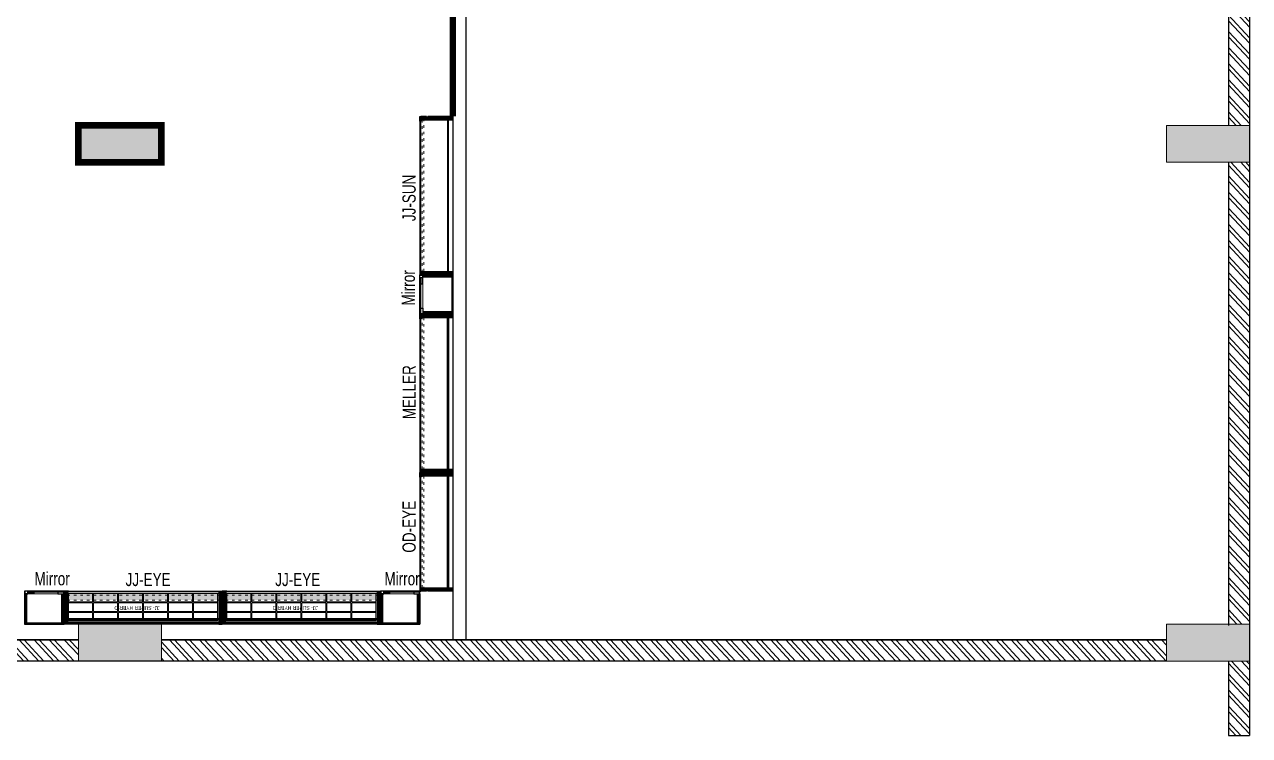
# Model space of a CAD drawing. Header units: feet. Extents: x 3182276 to 3200053, y -5471747 to -5457952.
# Drawn here: x 3190759 to 3200053, y -5470692 to -5465300 of the extents above; entities that cross this region are included whole.
import ezdxf

# ---------------------------------------------------------------- set-up
doc = ezdxf.new("R2010")
doc.units = ezdxf.units.FT
doc.header["$LTSCALE"] = 33
doc.header["$MEASUREMENT"] = 0
doc.linetypes.add('ACAD_ISO03W100', pattern=[30, 12, -18])
doc.layers.add('A-WALL', color=1, linetype='Continuous')
for name, color, linetype, lineweight in [('Column', 243, 'Continuous', 9), ('LENS_DIMENSION', 193, 'Continuous', 0), ('LENS_PARTITION', 21, 'Continuous', 25), ('LENS_TEXT', 31, 'Continuous', 5), ('LK-FF&E WALL', 1, 'Continuous', 9), ('LK-MIRROR', 133, 'Continuous', 13), ('LN-ELEVATION-1', 81, 'Continuous', 25), ('LN-ELEVATION-2', 103, 'Continuous', 20), ('LN-ELEVATION-3', 125, 'Continuous', 18), ('LN-ELEVATION-4', 145, 'Continuous', 13), ('LN-ELEVATION-5', 167, 'Continuous', 5), ('LN-HATCH', 251, 'Continuous', 0), ('PLANO-TXT', 252, 'Continuous', 5)]:
    doc.layers.add(name, color=color, linetype=linetype, lineweight=lineweight)
doc.styles.add('LK TXT', font='GILC____.TTF', dxfattribs={"height": 100})
doc.styles.get("Standard").update_dxf_attribs({"font": 'GILC____.TTF'})
pattern_1 = [(133.11, (-3079692.22, 5460446.834), (-60.7760807, -56.89315), []), (133.11, (-3079690.93, 5460486.06), (-60.7760807, -56.89315), [])]
pattern_2 = [(45, (4208834.247, 1706614.74), (-4.4901280605, 4.4901280605), [])]
pattern_3 = [(45, (4209134.247, 1706614.74), (-4.4901280605, 4.4901280605), [])]

# ---------------------------------------------------------------- blocks, each defined once
blk = doc.blocks.new('A$C4f5c871c')
at = {"layer": 'Column'}
h = blk.add_hatch(color=8, dxfattribs=at)
h.dxf.hatch_style = 1
h.paths.add_polyline_path([(0, 844.9), (-630, 844.9), (-630, 564.9), (0, 564.9)])
h.paths.add_polyline_path([(-8255, 844.9), (-8885, 844.9), (-8885, 564.9), (-8255, 564.9)])
h.paths.add_polyline_path([(-12322, 844.9), (-12812, 844.9), (-12812, 564.9), (-12322, 564.9)])
h.paths.add_polyline_path([(-14484.7, 4626.9), (-15076.7, 4626.9), (-15076.7, 4346.9), (-14484.7, 4346.9)])
h.paths.add_polyline_path([(-8255, 4626.9), (-8885, 4626.9), (-8885, 4346.9), (-8255, 4346.9), (-8255, 4352.7)])
h.paths.add_polyline_path([(0, 4626.9), (-630, 4626.9), (-630, 4346.9), (0, 4346.9)])
h.paths.add_polyline_path([(0, 8561.9), (-460, 8561.9), (-460, 8211.9), (0, 8211.9)])
h.paths.add_polyline_path([(-3964, 8491.9), (-4444, 8491.9), (-4444, 8211.9), (-3964, 8211.9)])
h.paths.add_polyline_path([(-3964, 8561.9), (-4444, 8561.9), (-4444, 8491.9), (-3964, 8491.9)])
h.paths.add_polyline_path([(-8255, 8491.9), (-8885, 8491.9), (-8885, 8211.9), (-8255, 8211.9)])
h.paths.add_polyline_path([(-14484.7, 8491.9), (-15076.7, 8491.9), (-15076.7, 8211.9), (-14484.7, 8211.9)])
h.paths.add_polyline_path([(-14484.7, 11664.9), (-15076.7, 11664.9), (-15076.7, 11384.9), (-14484.7, 11384.9)])
h.paths.add_polyline_path([(-8255, 11679), (-8885, 11679), (-8885, 11664.9), (-8885, 11399), (-8255, 11399)])
at = {"layer": 'LN-HATCH'}
h = blk.add_hatch(dxfattribs=at)
h.set_pattern_fill('ANSI32', color=256, scale=222, angle=88.11)
h.set_pattern_definition(pattern_1)
h.paths.add_polyline_path([(-4274, 11315.9), (-4444, 11315.9), (-4444, 8561.9), (-4274, 8561.9)])
h.paths.add_polyline_path([(-8885, 11664.9), (-14484.7, 11664.9), (-14484.7, 11494.9), (-8885, 11494.9)])
h.paths.add_polyline_path([(-8715, 12569.9), (-160, 12569.9), (-160, 12739.9), (-8885, 12739.9), (-8885, 11679), (-8715, 11679)])
h.paths.add_polyline_path([(-6802.7, 11854.9), (-6952.7, 11854.9), (-6952.7, 11554.9), (-8255, 11554.9), (-8255, 11424.9), (-6802.7, 11424.9)])
h.paths.add_polyline_path([(-4274, 12569.9), (-4444, 12569.9), (-4444, 11315.9), (-4274, 11315.9)])
h.paths.add_polyline_path([(0, 12739.9), (-160, 12739.9), (-160, 12569.9), (0, 12569.9)])
h.paths.add_polyline_path([(0, 12569.9), (-160, 12569.9), (-160, 8561.9), (0, 8561.9)])
h.paths.add_polyline_path([(-460, 8451.9), (-3964, 8451.9), (-3964, 8291.9), (-460, 8291.9)])
h.paths.add_polyline_path([(0, 8211.9), (-160, 8211.9), (-160, 4626.9), (0, 4626.9)])
h.paths.add_polyline_path([(0, 4346.9), (-160, 4346.9), (-160, 844.9), (0, 844.9)])
h = blk.add_hatch(dxfattribs=at)
h.set_pattern_fill('ANSI32', color=256, scale=222, angle=88.11)
h.set_pattern_definition(pattern_1)
h.paths.add_polyline_path([(-630, 724.9), (-8255, 724.9), (-8255, 564.9), (-630, 564.9)])
h.paths.add_polyline_path([(-8885, 724.9), (-12322, 724.9), (-12322, 564.9), (-8885, 564.9)])
h.paths.add_polyline_path([(-15076.7, 724.9), (-15076.7, 564.9), (-12812, 564.9), (-12812, 724.9)])
h = blk.add_hatch(dxfattribs=at)
h.set_pattern_fill('ANSI32', color=256, scale=222, angle=88.11)
h.set_pattern_definition(pattern_1)
h.paths.add_polyline_path([(0, 564.9), (-160, 564.9), (-160, 0), (0, 0)])
at = {"layer": 'A-WALL'}
for p, q in [((0, 12739.9), (0, 0)), ((-160, 8211.9), (-160, 4626.9)), ((-160, 8211.9), (-160, 4626.9)), ((-160, 4346.9), (-160, 844.9)), ((-160, 4346.9), (-160, 834.9)), ((-8885, 724.9), (-12322, 724.9)), ((-12322, 724.9), (-8885, 724.9)), ((-630, 724.9), (-8255, 724.9)), ((-8255, 724.9), (-630, 724.9)), ((-630, 564.9), (-15076.7, 564.9)), ((-160, 564.9), (-160, 0)), ((-160, 0), (0, 0))]:
    blk.add_line(p, q, dxfattribs=at)
at = {"layer": 'Column'}
for p, q in [((-160, 4626.9), (-630, 4626.9)), ((-630, 4626.9), (-630, 4346.9)), ((-630, 4346.9), (-160, 4346.9)), ((-8255, 844.9), (-8885, 844.9)), ((-8885, 844.9), (-8885, 724.9)), ((-8255, 724.9), (-8255, 844.9)), ((-160, 844.9), (-630, 844.9)), ((-630, 844.9), (-630, 724.9))]:
    blk.add_line(p, q, dxfattribs=at)
for points in [[(-8255, 4346.9), (-8885, 4346.9), (-8885, 4626.9), (-8255, 4626.9)], [(0, 4346.9), (-630, 4346.9), (-630, 4626.9), (0, 4626.9)], [(-8255, 564.9), (-8885, 564.9), (-8885, 844.9), (-8255, 844.9)], [(0, 564.9), (-630, 564.9), (-630, 844.9), (0, 844.9)]]:
    blk.add_lwpolyline(points, close=True, dxfattribs=at)
blk = doc.blocks.new('MIRROR')
at = {"layer": 'LN-HATCH', "ltscale": 0.5}
h = blk.add_hatch(dxfattribs=at)
h.set_pattern_fill('ANSI31', color=256, scale=2)
h.set_pattern_definition([(45, (4060433.7416, 1708720.787), (-4.4901280605, 4.4901280605), [])])
h.paths.add_polyline_path([(212.9, 101.3), (230.9, 101.3), (230.9, -127.7), (212.9, -127.7)])
h.paths.add_polyline_path([(230.9, 95.3), (494.9, 95.3), (494.9, 101.3), (230.9, 101.3)])
h.paths.add_polyline_path([(512.9, 101.3), (494.9, 101.3), (494.9, -127.7), (512.9, -127.7)])
at = {"layer": 'Defpoints'}
blk.add_lwpolyline([(512.9, 101.3), (212.9, 101.3), (212.9, -148.7), (512.9, -148.7)], close=True, dxfattribs=at)
at = {"layer": 'LN-ELEVATION-1'}
for points in [[(212.9, 101.3), (230.9, 101.3), (230.9, -127.7), (212.9, -127.7)], [(230.9, 95.3), (494.9, 95.3), (494.9, 101.3), (230.9, 101.3)], [(512.9, 101.3), (494.9, 101.3), (494.9, -127.7), (512.9, -127.7)], [(259.9, -141.7), (259.9, -127.7), (214.9, -127.7), (214.9, -148.7), (223.9, -148.7), (223.9, -147.2), (216.4, -147.2), (216.4, -141.7)], [(442.9, -141.7), (442.9, -127.7), (487.9, -127.7), (487.9, -148.7), (478.9, -148.7), (478.9, -147.2), (486.4, -147.2), (486.4, -141.7)], [(504.9, -148.7), (504.9, -147.2), (509.4, -147.2), (509.4, -129.2), (487.9, -129.2), (487.9, -127.7), (510.9, -127.7), (510.9, -148.7)]]:
    blk.add_lwpolyline(points, close=True, dxfattribs=at)
at = {"layer": 'LN-ELEVATION-2', "color": 4, "lineweight": 0}
blk.add_lwpolyline([(216.4, -141.7), (486.4, -141.7), (486.4, -147.2), (216.4, -147.2)], close=True, dxfattribs=at)
at = {"layer": 'LN-ELEVATION-2'}
blk.add_lwpolyline([(259.9, -141.7), (442.9, -141.7), (442.9, -127.7), (259.9, -127.7)], close=True, dxfattribs=at)
at = {"layer": 'LN-ELEVATION-4', "ltscale": 0.5}
blk.add_line((478.9, -148.7), (223.9, -148.7), dxfattribs=at)
blk = doc.blocks.new('JJ SHD 1200')
at = {"layer": 'LN-ELEVATION-5'}
h = blk.add_hatch(color=177, dxfattribs=at)
h.dxf.hatch_style = 1
h.paths.add_polyline_path([(1182, 68), (32, 68), (32, 18), (1182, 18)])
at = {"layer": 'LN-HATCH', "ltscale": 0.5}
h = blk.add_hatch(dxfattribs=at)
h.set_pattern_fill('ANSI31', color=256, scale=2)
h.set_pattern_definition([(45, (4097602.2716, 1708830.267), (-4.4901280605, 4.4901280605), [])])
h.paths.add_polyline_path([(1207, 250), (1207, 60), (1201, 60), (1201, 50), (1207, 50), (1207, 6), (1182, 6), (1182, 250)])
h.paths.add_polyline_path([(32, 210), (1182, 210), (1182, 216), (32, 216)])
h.paths.add_polyline_path([(1172, 6), (1172, 0), (1207, 0), (1207, 6)])
h.paths.add_polyline_path([(7, 250), (7, 60), (13, 60), (13, 50), (7, 50), (7, 6), (32, 6), (32, 250)])
h.paths.add_polyline_path([(42, 6), (42, 0), (7, 0), (7, 6)])
at = {"layer": 'LN-ELEVATION-1', "ltscale": 0.5}
for points in [[(7, 250), (7, 60), (13, 60), (13, 50), (7, 50), (7, 6), (25, 6), (25, 250)], [(7, 250), (7, 60), (13, 60), (13, 50), (7, 50), (7, 6), (32, 6), (32, 250)], [(25, 238), (1189, 238), (1189, 244), (25, 244)], [(32, 210), (1182, 210), (1182, 216), (32, 216)], [(1207, 250), (1207, 60), (1201, 60), (1201, 50), (1207, 50), (1207, 6), (1182, 6), (1182, 250)], [(1207, 250), (1207, 60), (1201, 60), (1201, 50), (1207, 50), (1207, 6), (1189, 6), (1189, 250)], [(42, 6), (42, 0), (7, 0), (7, 6)], [(42, 6), (42, 0), (7, 0), (7, 6)], [(1172, 6), (1172, 0), (1207, 0), (1207, 6)], [(1172, 6), (1172, 0), (1207, 0), (1207, 6)]]:
    blk.add_lwpolyline(points, close=True, dxfattribs=at)
at = {"layer": 'LN-ELEVATION-3', "ltscale": 0.5}
for p, q in [((1189, 250), (25, 250)), ((1182, 250), (32, 250)), ((1172, 6), (42, 6)), ((1172, 6), (42, 6)), ((42, 0), (1172, 0)), ((42, 0), (1172, 0))]:
    blk.add_line(p, q, dxfattribs=at)
for points in [[(1172, 226), (42, 226), (42, 18), (1172, 18)], [(223.7, 226), (42, 226), (42, 162), (223.7, 162)], [(413.3, 226), (231.7, 226), (231.7, 162), (413.3, 162)], [(603, 226), (421.3, 226), (421.3, 162), (603, 162)], [(792.7, 226), (611, 226), (611, 162), (792.7, 162)], [(982.3, 226), (800.7, 226), (800.7, 162), (982.3, 162)], [(1172, 226), (990.3, 226), (990.3, 162), (1172, 162)], [(223.7, 154), (42, 154), (42, 90), (223.7, 90)], [(413.3, 154), (231.7, 154), (231.7, 90), (413.3, 90)], [(603, 154), (421.3, 154), (421.3, 90), (603, 90)], [(792.7, 154), (611, 154), (611, 90), (792.7, 90)], [(982.3, 154), (800.7, 154), (800.7, 90), (982.3, 90)], [(1172, 90), (990.3, 90), (990.3, 154), (1172, 154)], [(223.7, 82), (42, 82), (42, 18), (223.7, 18)], [(413.3, 82), (231.7, 82), (231.7, 18), (413.3, 18)], [(603, 82), (421.3, 82), (421.3, 18), (603, 18)], [(792.7, 82), (611, 82), (611, 18), (792.7, 18)], [(982.3, 82), (800.7, 82), (800.7, 18), (982.3, 18)], [(1172, 82), (990.3, 82), (990.3, 18), (1172, 18)]]:
    blk.add_lwpolyline(points, close=True, dxfattribs=at)
at = {"layer": 'LN-ELEVATION-4', "linetype": 'ACAD_ISO03W100', "ltscale": 0.05}
for points in [[(1182, 68), (32, 68), (32, 18), (1182, 18)], [(1182, 30), (32, 30), (32, 18), (1182, 18)]]:
    blk.add_lwpolyline(points, close=True, dxfattribs=at)
at = {"layer": 'LK-FF&E WALL', "ltscale": 0.5, "insert": (482.5, 142.3), "char_height": 30, "attachment_point": 1}
blk.add_mtext_dynamic_manual_height_columns('\\pt120;JJ- SUPER HYBRID', width=526.835, gutter_width=500, heights=[0], dxfattribs=at)
blk = doc.blocks.new('JJ SH 1200')
at = {"layer": 'LN-HATCH', "ltscale": 0.5}
h = blk.add_hatch(dxfattribs=at)
h.set_pattern_fill('ANSI31', color=256, scale=2)
h.set_pattern_definition([(45, (4097187.331, 1708800.267), (-4.4901280605, 4.4901280605), [])])
h.paths.add_polyline_path([(792.1, 220), (792.1, 30), (786.1, 30), (786.1, 20), (792.1, 20), (792.1, -24), (767.1, -24), (767.1, 220)])
h.paths.add_polyline_path([(-382.9, 180), (767.1, 180), (767.1, 186), (-382.9, 186)])
h.paths.add_polyline_path([(757.1, -24), (757.1, -30), (792.1, -30), (792.1, -24)])
h.paths.add_polyline_path([(-407.9, 220), (-407.9, 30), (-401.9, 30), (-401.9, 20), (-407.9, 20), (-407.9, -24), (-382.9, -24), (-382.9, 220)])
h.paths.add_polyline_path([(-372.9, -24), (-372.9, -30), (-407.9, -30), (-407.9, -24)])
at = {"layer": 'LN-ELEVATION-1', "ltscale": 0.5}
for points in [[(-407.9, 220), (-407.9, 30), (-401.9, 30), (-401.9, 20), (-407.9, 20), (-407.9, -24), (-382.9, -24), (-382.9, 220)], [(-382.9, 180), (767.1, 180), (767.1, 186), (-382.9, 186)], [(792.1, 220), (792.1, 30), (786.1, 30), (786.1, 20), (792.1, 20), (792.1, -24), (767.1, -24), (767.1, 220)], [(-372.9, -24), (-372.9, -30), (-407.9, -30), (-407.9, -24)], [(757.1, -24), (757.1, -30), (792.1, -30), (792.1, -24)]]:
    blk.add_lwpolyline(points, close=True, dxfattribs=at)
at = {"layer": 'LN-ELEVATION-3', "ltscale": 0.5}
for p, q in [((767.1, 220), (-382.9, 220)), ((757.1, -24), (-372.9, -24)), ((-372.9, -30), (757.1, -30))]:
    blk.add_line(p, q, dxfattribs=at)
at = {"layer": 'LN-ELEVATION-4', "linetype": 'ACAD_ISO03W100', "ltscale": 0.05}
blk.add_lwpolyline([(767.1, 0), (-382.9, 0), (-382.9, -12), (767.1, -12)], close=True, dxfattribs=at)
blk = doc.blocks.new('JJ SH 900')
at = {"layer": 'LN-HATCH', "ltscale": 0.5}
h = blk.add_hatch(dxfattribs=at)
h.set_pattern_fill('ANSI31', color=256, scale=50)
h.paths.add_polyline_path([(-911.8, 0), (-911.8, -190), (-905.8, -190), (-905.8, -200), (-911.8, -200), (-911.8, -244), (-886.8, -244), (-886.8, 0)])
h = blk.add_hatch(dxfattribs=at)
h.set_pattern_fill('ANSI31', color=256, scale=2)
h.set_pattern_definition(pattern_2)
h.paths.add_polyline_path([(-11.8, 0), (-11.8, -190), (-17.8, -190), (-17.8, -200), (-11.8, -200), (-11.8, -244), (-36.8, -244), (-36.8, 0)])
h = blk.add_hatch(dxfattribs=at)
h.set_pattern_fill('ANSI31', color=256, scale=2)
h.set_pattern_definition(pattern_3)
h.paths.add_polyline_path([(-36.8, -40), (-886.8, -40), (-886.8, -34), (-36.8, -34)])
h = blk.add_hatch(dxfattribs=at)
h.set_pattern_fill('ANSI31', color=256, scale=2)
h.set_pattern_definition(pattern_3)
h.paths.add_polyline_path([(-876.8, -244), (-876.8, -250), (-911.8, -250), (-911.8, -244)])
h = blk.add_hatch(dxfattribs=at)
h.set_pattern_fill('ANSI31', color=256, scale=2)
h.set_pattern_definition(pattern_2)
h.paths.add_polyline_path([(-46.8, -244), (-46.8, -250), (-11.8, -250), (-11.8, -244)])
at = {"layer": 'LN-ELEVATION-1', "ltscale": 0.5}
for points in [[(-911.8, 0), (-911.8, -190), (-905.8, -190), (-905.8, -200), (-911.8, -200), (-911.8, -244), (-886.8, -244), (-886.8, 0)], [(-11.8, 0), (-11.8, -190), (-17.8, -190), (-17.8, -200), (-11.8, -200), (-11.8, -244), (-36.8, -244), (-36.8, 0)], [(-36.8, -40), (-886.8, -40), (-886.8, -34), (-36.8, -34)], [(-876.8, -244), (-876.8, -250), (-911.8, -250), (-911.8, -244)], [(-46.8, -244), (-46.8, -250), (-11.8, -250), (-11.8, -244)]]:
    blk.add_lwpolyline(points, close=True, dxfattribs=at)
at = {"layer": 'LN-ELEVATION-3', "ltscale": 0.5}
for p, q in [((-886.8, 0), (-36.8, 0)), ((-876.8, -244), (-46.8, -244)), ((-46.8, -250), (-876.8, -250))]:
    blk.add_line(p, q, dxfattribs=at)
at = {"layer": 'LN-ELEVATION-4', "linetype": 'ACAD_ISO03W100', "ltscale": 0.05}
blk.add_lwpolyline([(-886.8, -220), (-36.8, -220), (-36.8, -232), (-886.8, -232)], close=True, dxfattribs=at)

msp = doc.modelspace()

# ---------------------------------------------------------------- linework, layer by layer
at = {"layer": 'LENS_PARTITION'}
msp.add_lwpolyline([(3194108.5, -5464899.6), (3194008.5, -5464899.6), (3194008.5, -5469966.6), (3194108.5, -5469966.6)], close=True, dxfattribs=at)
at = {"layer": 'LK-MIRROR', "linetype": 'ACAD_ISO03W100', "ltscale": 0.05, "const_width": 50}
msp.add_lwpolyline([(3194008.5, -5464899.6), (3194008.5, -5465996.6)], dxfattribs=at)
msp.add_lwpolyline([(3191797.5, -5466064.6), (3191167.5, -5466064.6), (3191167.5, -5466344.6), (3191797.5, -5466344.6)], close=True, dxfattribs=at)

# ---------------------------------------------------------------- block references
at = {"layer": 'LENS_DIMENSION'}
msp.add_blockref('A$C4f5c871c', (3200052.5, -5470691.5), dxfattribs=at)
at = {"layer": 'LK-FF&E WALL'}
for name, p, rotation in [('JJ SH 1200', (3193788.5, -5466404.6), 270), ('JJ SH 900', (3194008.5, -5469608.4), 270), ('MIRROR', (3191271.4, -5469745.3), 180), ('JJ SHD 1200', (3192265.5, -5469596.6), 180), ('JJ SHD 1200', (3193465.5, -5469596.6), 180), ('MIRROR', (3193971.4, -5469745.3), 180)]:
    msp.add_blockref(name, p, dxfattribs=dict(at, rotation=rotation))
at = {"layer": 'LK-FF&E WALL', "xscale": -1, "rotation": 270}
for name, p in [('MIRROR', (3193907.2, -5467709.6)), ('JJ SH 1200', (3193788.5, -5468288.7))]:
    msp.add_blockref(name, p, dxfattribs=at)

# ---------------------------------------------------------------- texts
at = {"layer": 'LENS_TEXT', "linetype": 'Continuous', "ltscale": 3, "insert": (3193671.1, -5467297), "char_height": 100, "width": 324.474, "attachment_point": 5, "rotation": 90, "style": 'LK TXT'}
msp.add_mtext('{\\C7;Mirror}', dxfattribs=at)
at = {"layer": 'LENS_TEXT', "linetype": 'Continuous', "ltscale": 3, "char_height": 100, "width": 324.474, "attachment_point": 5, "style": 'LK TXT'}
for insert in [(3190968, -5469503.1), (3193623, -5469503.1)]:
    msp.add_mtext('{\\C7;Mirror}', dxfattribs=dict(at, insert=insert))
at = {"layer": 'PLANO-TXT', "linetype": 'Continuous', "ltscale": 3, "char_height": 100, "width": 244.677, "attachment_point": 5, "rotation": 90, "style": 'LK TXT'}
for s, insert in [('JJ-SUN', (3193677, -5466614.7)), ('MELLER', (3193677, -5468088.2)), ('OD-EYE', (3193677, -5469108.7))]:
    msp.add_mtext(s, dxfattribs=dict(at, insert=insert))
at = {"layer": 'PLANO-TXT', "linetype": 'Continuous', "ltscale": 3, "char_height": 100, "width": 244.677, "attachment_point": 5, "style": 'LK TXT'}
for insert in [(3191696.3, -5469509), (3192831.8, -5469509)]:
    msp.add_mtext('JJ-EYE', dxfattribs=dict(at, insert=insert))

doc.saveas('drawing.dxf')
